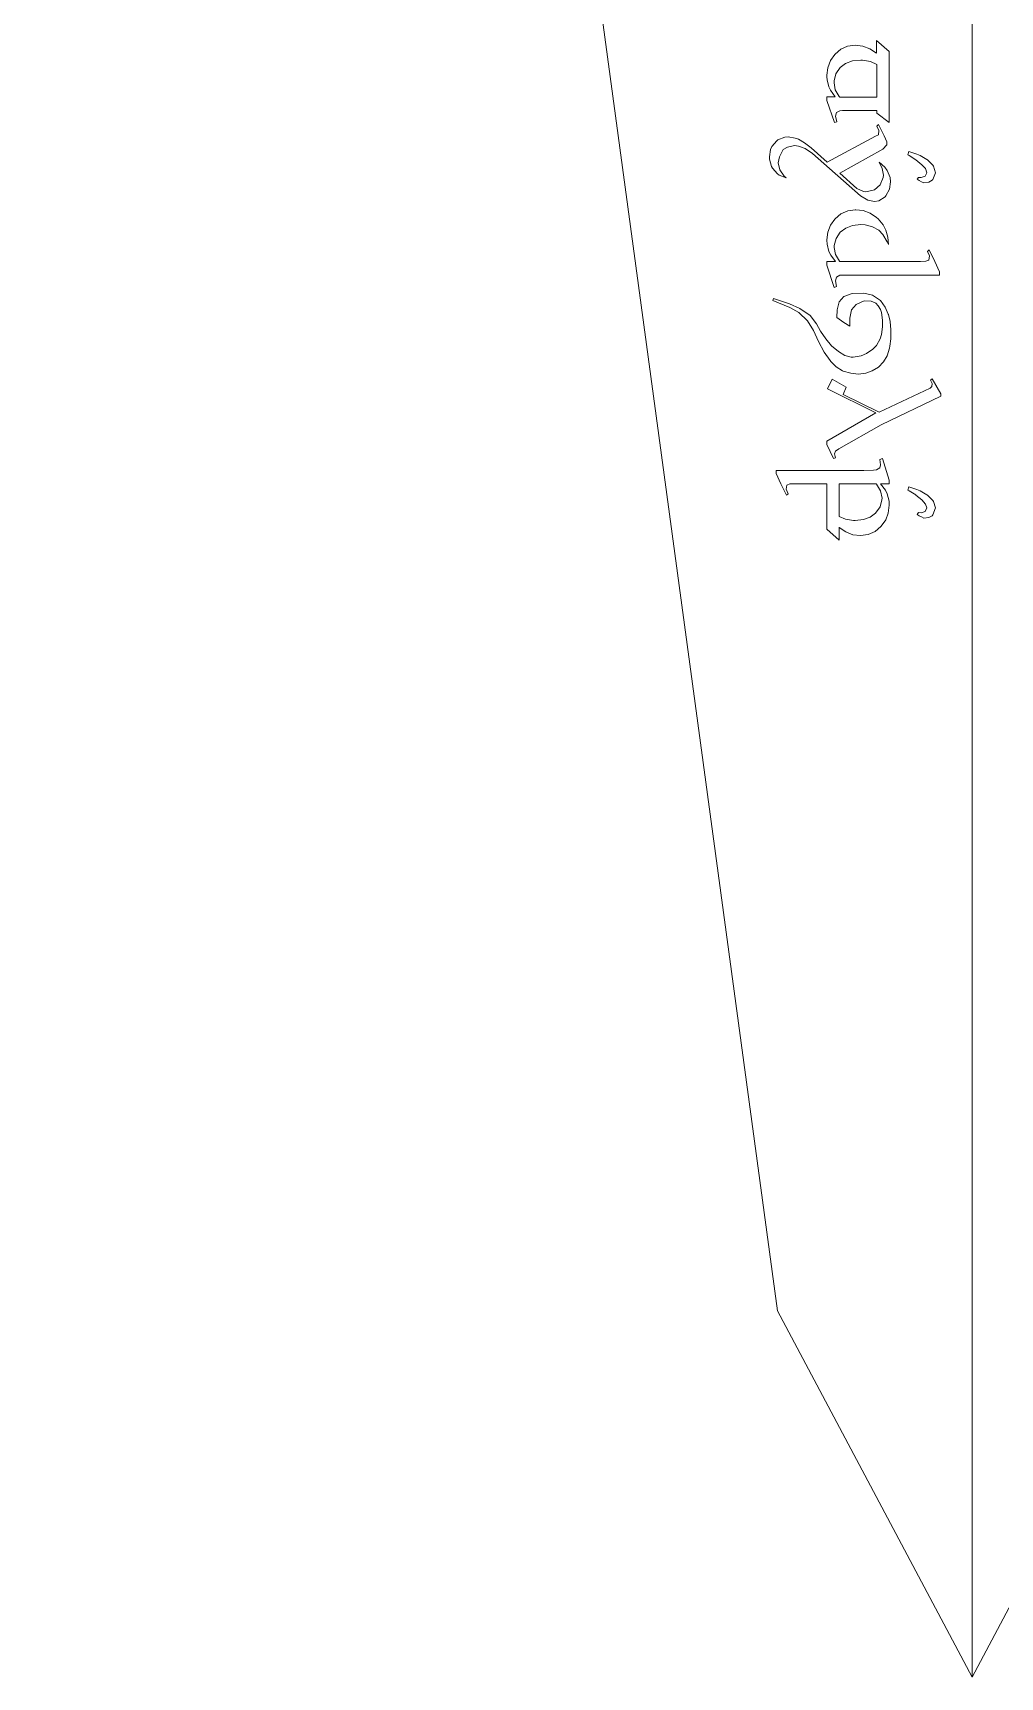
# Model space of a CAD drawing. Header units: inches. Extents: x 0.3 to 23.5, y 0.3 to 34.7.
# Drawn here: x 0.34 to 5, y 2.46 to 10.39 of the extents above; entities that cross this region are included whole.
import ezdxf

# ---------------------------------------------------------------- set-up
doc = ezdxf.new("R2010")
doc.units = ezdxf.units.IN
doc.header["$MEASUREMENT"] = 0
doc.layers.add('cut', color=6, linetype='Continuous', lineweight=0)
doc.layers.add('etch', color=1, linetype='Continuous', lineweight=0)

msp = doc.modelspace()

# ---------------------------------------------------------------- linework, layer by layer
at = {"layer": 'cut', "color": 6, "lineweight": 9, "true_color": 0xff00ff}
for points in [[(4.8649, 34.6554), (4.8649, 34.6554), (4.8649, 2.4646), (4.8649, 2.4646)], [(0.3366, 30.719), (0.3366, 30.719), (3.9259, 4.2305), (3.9259, 4.2305)], [(4.8649, 2.4646), (4.8649, 2.4646), (3.9259, 4.2305), (3.9259, 4.2305)], [(4.8649, 2.4646), (4.8649, 2.4646), (5.8038, 4.2305), (5.8038, 4.2305)]]:
    msp.add_open_spline(points, degree=3, dxfattribs=at)
at = {"layer": 'etch', "color": 1, "lineweight": 9, "true_color": 0xff0000}
for points in [[(4.2321, 10.3143), (4.2321, 10.3143), (4.2039, 10.2898), (4.2039, 10.2898)], [(4.2641, 10.3284), (4.2641, 10.3284), (4.2321, 10.3143), (4.2321, 10.3143)], [(4.3007, 10.3331), (4.3007, 10.3331), (4.2641, 10.3284), (4.2641, 10.3284)], [(4.3016, 10.3331), (4.3016, 10.3331), (4.3007, 10.3331), (4.3007, 10.3331)], [(4.3383, 10.3284), (4.3383, 10.3284), (4.3016, 10.3331), (4.3016, 10.3331)], [(4.3721, 10.3162), (4.3721, 10.3162), (4.3383, 10.3284), (4.3383, 10.3284)], [(4.4041, 10.2955), (4.4041, 10.2955), (4.3721, 10.3162), (4.3721, 10.3162)], [(4.4642, 10.303), (4.4642, 10.303), (4.4041, 10.3556), (4.4041, 10.3556)], [(4.4041, 10.3556), (4.4041, 10.3556), (4.4041, 10.2955), (4.4041, 10.2955)], [(4.1814, 10.2588), (4.1814, 10.2588), (4.1691, 10.225), (4.1691, 10.225)], [(4.203, 10.2889), (4.203, 10.2889), (4.1814, 10.2588), (4.1814, 10.2588)], [(4.2039, 10.2898), (4.2039, 10.2898), (4.203, 10.2889), (4.203, 10.2889)], [(4.2293, 10.2259), (4.2293, 10.2259), (4.2547, 10.2457), (4.2547, 10.2457)], [(4.2547, 10.2457), (4.2547, 10.2457), (4.2885, 10.2579), (4.2885, 10.2579)], [(4.2885, 10.2579), (4.2885, 10.2579), (4.328, 10.2617), (4.328, 10.2617)], [(4.328, 10.2617), (4.328, 10.2617), (4.3364, 10.2617), (4.3364, 10.2617)], [(4.3364, 10.2617), (4.3364, 10.2617), (4.375, 10.2551), (4.375, 10.2551)], [(4.375, 10.2551), (4.375, 10.2551), (4.406, 10.24), (4.406, 10.24)], [(4.406, 10.24), (4.406, 10.24), (4.406, 10.0831), (4.406, 10.0831)], [(4.4652, 9.96), (4.4652, 9.96), (4.4642, 10.303), (4.4642, 10.303)], [(4.1691, 10.225), (4.1691, 10.225), (4.1644, 10.1883), (4.1644, 10.1883)], [(4.1644, 10.1883), (4.1644, 10.1883), (4.1644, 10.1808), (4.1644, 10.1808)], [(4.1644, 10.1808), (4.1644, 10.1808), (4.1654, 10.1667), (4.1654, 10.1667)], [(4.1654, 10.1667), (4.1654, 10.1667), (4.1748, 10.132), (4.1748, 10.132)], [(4.1992, 10.1611), (4.1992, 10.1611), (4.2077, 10.1959), (4.2077, 10.1959)], [(4.1992, 10.1526), (4.1992, 10.1526), (4.1992, 10.1611), (4.1992, 10.1611)], [(4.2048, 10.1188), (4.2048, 10.1188), (4.1992, 10.1526), (4.1992, 10.1526)], [(4.2077, 10.1959), (4.2077, 10.1959), (4.2293, 10.2259), (4.2293, 10.2259)], [(4.2048, 10.084), (4.2048, 10.084), (4.1644, 10.084), (4.1644, 10.084)], [(4.1644, 10.084), (4.1644, 10.084), (4.1644, 10.0662), (4.1644, 10.0662)], [(4.1748, 10.132), (4.1748, 10.132), (4.1823, 10.116), (4.1823, 10.116)], [(4.1823, 10.116), (4.1823, 10.116), (4.2048, 10.084), (4.2048, 10.084)], [(4.2246, 10.0859), (4.2246, 10.0859), (4.2048, 10.1188), (4.2048, 10.1188)], [(4.2265, 10.0831), (4.2265, 10.0831), (4.2246, 10.0859), (4.2246, 10.0859)], [(4.406, 10.0831), (4.406, 10.0831), (4.2265, 10.0831), (4.2265, 10.0831)], [(4.1644, 10.0662), (4.1644, 10.0662), (4.2011, 9.96), (4.2011, 9.96)], [(4.2058, 9.9919), (4.2058, 9.9919), (4.2105, 10.0088), (4.2105, 10.0088)], [(4.2124, 9.9637), (4.2124, 9.9637), (4.2058, 9.9919), (4.2058, 9.9919)], [(4.2105, 10.0088), (4.2105, 10.0088), (4.2265, 10.0173), (4.2265, 10.0173)], [(4.2265, 10.0173), (4.2265, 10.0173), (4.2396, 10.0182), (4.2396, 10.0182)], [(4.2396, 10.0182), (4.2396, 10.0182), (4.2857, 10.0192), (4.2857, 10.0192)], [(4.2857, 10.0192), (4.2857, 10.0192), (4.406, 10.0192), (4.406, 10.0192)], [(4.406, 10.0192), (4.406, 10.0192), (4.406, 10.006), (4.406, 10.006)], [(4.406, 10.006), (4.406, 10.006), (4.4652, 9.96), (4.4652, 9.96)], [(4.2011, 9.96), (4.2011, 9.96), (4.2124, 9.9637), (4.2124, 9.9637)], [(4.4135, 9.9506), (4.4135, 9.9506), (4.405, 9.9431), (4.405, 9.9431)], [(4.405, 9.9431), (4.405, 9.9431), (4.4154, 9.9214), (4.4154, 9.9214)], [(4.4407, 9.8961), (4.4407, 9.8961), (4.4135, 9.9506), (4.4135, 9.9506)], [(4.4154, 9.9214), (4.4154, 9.9214), (4.4135, 9.9017), (4.4135, 9.9017)], [(3.8985, 9.8444), (3.8985, 9.8444), (3.8928, 9.8303), (3.8928, 9.8303)], [(3.9229, 9.8726), (3.9229, 9.8726), (3.8985, 9.8444), (3.8985, 9.8444)], [(3.9285, 9.8773), (3.9285, 9.8773), (3.9229, 9.8726), (3.9229, 9.8726)], [(3.9614, 9.8904), (3.9614, 9.8904), (3.9285, 9.8773), (3.9285, 9.8773)], [(3.9539, 9.8303), (3.9539, 9.8303), (3.9746, 9.8416), (3.9746, 9.8416)], [(3.9774, 9.8923), (3.9774, 9.8923), (3.9614, 9.8904), (3.9614, 9.8904)], [(3.9746, 9.8416), (3.9746, 9.8416), (4.0084, 9.8491), (4.0084, 9.8491)], [(4.0122, 9.8857), (4.0122, 9.8857), (3.9774, 9.8923), (3.9774, 9.8923)], [(4.0084, 9.8491), (4.0084, 9.8491), (4.0272, 9.8472), (4.0272, 9.8472)], [(4.0282, 9.8801), (4.0282, 9.8801), (4.0122, 9.8857), (4.0122, 9.8857)], [(4.0272, 9.8472), (4.0272, 9.8472), (4.0601, 9.835), (4.0601, 9.835)], [(4.0573, 9.8622), (4.0573, 9.8622), (4.0282, 9.8801), (4.0282, 9.8801)], [(4.0883, 9.8378), (4.0883, 9.8378), (4.0573, 9.8622), (4.0573, 9.8622)], [(4.0601, 9.835), (4.0601, 9.835), (4.0949, 9.8115), (4.0949, 9.8115)], [(4.1654, 9.7692), (4.1654, 9.7692), (4.0883, 9.8378), (4.0883, 9.8378)], [(4.3984, 9.8942), (4.3984, 9.8942), (4.1654, 9.7692), (4.1654, 9.7692)], [(4.2265, 9.7156), (4.2265, 9.7156), (4.4351, 9.8322), (4.4351, 9.8322)], [(4.4135, 9.9017), (4.4135, 9.9017), (4.3984, 9.8942), (4.3984, 9.8942)], [(4.4351, 9.8322), (4.4351, 9.8322), (4.453, 9.8528), (4.453, 9.8528)], [(4.453, 9.8679), (4.453, 9.8679), (4.4407, 9.8961), (4.4407, 9.8961)], [(4.453, 9.8528), (4.453, 9.8528), (4.453, 9.8679), (4.453, 9.8679)], [(3.8928, 9.8303), (3.8928, 9.8303), (3.8872, 9.7946), (3.8872, 9.7946)], [(3.8872, 9.7946), (3.8872, 9.7946), (3.8872, 9.7833), (3.8872, 9.7833)], [(3.8872, 9.7833), (3.8872, 9.7833), (3.8975, 9.7485), (3.8975, 9.7485)], [(3.9304, 9.7654), (3.9304, 9.7654), (3.9361, 9.7955), (3.9361, 9.7955)], [(3.9379, 9.7325), (3.9379, 9.7325), (3.9304, 9.7654), (3.9304, 9.7654)], [(3.9361, 9.7955), (3.9361, 9.7955), (3.9539, 9.8303), (3.9539, 9.8303)], [(4.0949, 9.8115), (4.0949, 9.8115), (4.3261, 9.6066), (4.3261, 9.6066)], [(4.4445, 9.7457), (4.4445, 9.7457), (4.4172, 9.7692), (4.4172, 9.7692)], [(4.4172, 9.7692), (4.4172, 9.7692), (4.4313, 9.7391), (4.4313, 9.7391)], [(4.5592, 9.8209), (4.5592, 9.8209), (4.5554, 9.8049), (4.5554, 9.8049)], [(4.5554, 9.8049), (4.5554, 9.8049), (4.562, 9.8011), (4.562, 9.8011)], [(4.5977, 9.8077), (4.5977, 9.8077), (4.5592, 9.8209), (4.5592, 9.8209)], [(4.562, 9.8011), (4.562, 9.8011), (4.593, 9.7814), (4.593, 9.7814)], [(4.593, 9.7814), (4.593, 9.7814), (4.5939, 9.7805), (4.5939, 9.7805)], [(4.5939, 9.7805), (4.5939, 9.7805), (4.6231, 9.757), (4.6231, 9.757)], [(4.6137, 9.8011), (4.6137, 9.8011), (4.5977, 9.8077), (4.5977, 9.8077)], [(4.6466, 9.7824), (4.6466, 9.7824), (4.6137, 9.8011), (4.6137, 9.8011)], [(4.6231, 9.757), (4.6231, 9.757), (4.64, 9.7382), (4.64, 9.7382)], [(4.6494, 9.7805), (4.6494, 9.7805), (4.6466, 9.7824), (4.6466, 9.7824)], [(4.6757, 9.7542), (4.6757, 9.7542), (4.6494, 9.7805), (4.6494, 9.7805)], [(4.6785, 9.7504), (4.6785, 9.7504), (4.6757, 9.7542), (4.6757, 9.7542)], [(3.8975, 9.7485), (3.8975, 9.7485), (3.9022, 9.741), (3.9022, 9.741)], [(3.9022, 9.741), (3.9022, 9.741), (3.9267, 9.7128), (3.9267, 9.7128)], [(3.9267, 9.7128), (3.9267, 9.7128), (3.9342, 9.7072), (3.9342, 9.7072)], [(3.9342, 9.7072), (3.9342, 9.7072), (3.968, 9.6931), (3.968, 9.6931)], [(3.9586, 9.7015), (3.9586, 9.7015), (3.9379, 9.7325), (3.9379, 9.7325)], [(3.968, 9.6931), (3.968, 9.6931), (3.9586, 9.7015), (3.9586, 9.7015)], [(4.3082, 9.6423), (4.3082, 9.6423), (4.2265, 9.7156), (4.2265, 9.7156)], [(4.436, 9.695), (4.436, 9.695), (4.4219, 9.6602), (4.4219, 9.6602)], [(4.4313, 9.7391), (4.4313, 9.7391), (4.437, 9.7062), (4.437, 9.7062)], [(4.437, 9.7062), (4.437, 9.7062), (4.436, 9.695), (4.436, 9.695)], [(4.4558, 9.7297), (4.4558, 9.7297), (4.4445, 9.7457), (4.4445, 9.7457)], [(4.4699, 9.6959), (4.4699, 9.6959), (4.4558, 9.7297), (4.4558, 9.7297)], [(4.4661, 9.6395), (4.4661, 9.6395), (4.4717, 9.6743), (4.4717, 9.6743)], [(4.4717, 9.6743), (4.4717, 9.6743), (4.4699, 9.6959), (4.4699, 9.6959)], [(4.6061, 9.6959), (4.6061, 9.6959), (4.6005, 9.6874), (4.6005, 9.6874)], [(4.6005, 9.6874), (4.6005, 9.6874), (4.6099, 9.6809), (4.6099, 9.6809)], [(4.6184, 9.6959), (4.6184, 9.6959), (4.6061, 9.6959), (4.6061, 9.6959)], [(4.6099, 9.6809), (4.6099, 9.6809), (4.6202, 9.6752), (4.6202, 9.6752)], [(4.639, 9.7015), (4.639, 9.7015), (4.6184, 9.6959), (4.6184, 9.6959)], [(4.6202, 9.6752), (4.6202, 9.6752), (4.6325, 9.6696), (4.6325, 9.6696)], [(4.6466, 9.7184), (4.6466, 9.7184), (4.639, 9.7015), (4.639, 9.7015)], [(4.64, 9.7382), (4.64, 9.7382), (4.6466, 9.7184), (4.6466, 9.7184)], [(4.6569, 9.6724), (4.6569, 9.6724), (4.6719, 9.6818), (4.6719, 9.6818)], [(4.6719, 9.6818), (4.6719, 9.6818), (4.6757, 9.6856), (4.6757, 9.6856)], [(4.6757, 9.6856), (4.6757, 9.6856), (4.6879, 9.7184), (4.6879, 9.7184)], [(4.6879, 9.7184), (4.6879, 9.7184), (4.6785, 9.7504), (4.6785, 9.7504)], [(4.3411, 9.6273), (4.3411, 9.6273), (4.3082, 9.6423), (4.3082, 9.6423)], [(4.3261, 9.6066), (4.3261, 9.6066), (4.3618, 9.5859), (4.3618, 9.5859)], [(4.3524, 9.6263), (4.3524, 9.6263), (4.3411, 9.6273), (4.3411, 9.6273)], [(4.3881, 9.6339), (4.3881, 9.6339), (4.3524, 9.6263), (4.3524, 9.6263)], [(4.3937, 9.6367), (4.3937, 9.6367), (4.3881, 9.6339), (4.3881, 9.6339)], [(4.4219, 9.6602), (4.4219, 9.6602), (4.3937, 9.6367), (4.3937, 9.6367)], [(4.4144, 9.5822), (4.4144, 9.5822), (4.4454, 9.6029), (4.4454, 9.6029)], [(4.4454, 9.6029), (4.4454, 9.6029), (4.4483, 9.6066), (4.4483, 9.6066)], [(4.4483, 9.6066), (4.4483, 9.6066), (4.4661, 9.6395), (4.4661, 9.6395)], [(4.6325, 9.6696), (4.6325, 9.6696), (4.6569, 9.6724), (4.6569, 9.6724)], [(4.2321, 9.5201), (4.2321, 9.5201), (4.2039, 9.4967), (4.2039, 9.4967)], [(4.265, 9.5342), (4.265, 9.5342), (4.2321, 9.5201), (4.2321, 9.5201)], [(4.3016, 9.5399), (4.3016, 9.5399), (4.265, 9.5342), (4.265, 9.5342)], [(4.3035, 9.5399), (4.3035, 9.5399), (4.3016, 9.5399), (4.3016, 9.5399)], [(4.3392, 9.5361), (4.3392, 9.5361), (4.3035, 9.5399), (4.3035, 9.5399)], [(4.3731, 9.5239), (4.3731, 9.5239), (4.3392, 9.5361), (4.3392, 9.5361)], [(4.3618, 9.5859), (4.3618, 9.5859), (4.3937, 9.5794), (4.3937, 9.5794)], [(4.4041, 9.5032), (4.4041, 9.5032), (4.3731, 9.5239), (4.3731, 9.5239)], [(4.3937, 9.5794), (4.3937, 9.5794), (4.4144, 9.5822), (4.4144, 9.5822)], [(4.1814, 9.4656), (4.1814, 9.4656), (4.1691, 9.4318), (4.1691, 9.4318)], [(4.203, 9.4948), (4.203, 9.4948), (4.1814, 9.4656), (4.1814, 9.4656)], [(4.2039, 9.4967), (4.2039, 9.4967), (4.203, 9.4948), (4.203, 9.4948)], [(4.2293, 9.4318), (4.2293, 9.4318), (4.2556, 9.4515), (4.2556, 9.4515)], [(4.2556, 9.4515), (4.2556, 9.4515), (4.2885, 9.4647), (4.2885, 9.4647)], [(4.2885, 9.4647), (4.2885, 9.4647), (4.328, 9.4685), (4.328, 9.4685)], [(4.328, 9.4685), (4.328, 9.4685), (4.3486, 9.4675), (4.3486, 9.4675)], [(4.3486, 9.4675), (4.3486, 9.4675), (4.3853, 9.4581), (4.3853, 9.4581)], [(4.3853, 9.4581), (4.3853, 9.4581), (4.4144, 9.4412), (4.4144, 9.4412)], [(4.4116, 9.4967), (4.4116, 9.4967), (4.4041, 9.5032), (4.4041, 9.5032)], [(4.436, 9.4675), (4.436, 9.4675), (4.4116, 9.4967), (4.4116, 9.4967)], [(4.4144, 9.4412), (4.4144, 9.4412), (4.4342, 9.4205), (4.4342, 9.4205)], [(4.4492, 9.4412), (4.4492, 9.4412), (4.436, 9.4675), (4.436, 9.4675)], [(4.4586, 9.4074), (4.4586, 9.4074), (4.4492, 9.4412), (4.4492, 9.4412)], [(4.1691, 9.4318), (4.1691, 9.4318), (4.1644, 9.3952), (4.1644, 9.3952)], [(4.1644, 9.3952), (4.1644, 9.3952), (4.1644, 9.3933), (4.1644, 9.3933)], [(4.1644, 9.3933), (4.1644, 9.3933), (4.1654, 9.3735), (4.1654, 9.3735)], [(4.1654, 9.3735), (4.1654, 9.3735), (4.1748, 9.3388), (4.1748, 9.3388)], [(4.1992, 9.367), (4.1992, 9.367), (4.2086, 9.4017), (4.2086, 9.4017)], [(4.1992, 9.3594), (4.1992, 9.3594), (4.1992, 9.367), (4.1992, 9.367)], [(4.1992, 9.3585), (4.1992, 9.3585), (4.1992, 9.3594), (4.1992, 9.3594)], [(4.2058, 9.3247), (4.2058, 9.3247), (4.1992, 9.3585), (4.1992, 9.3585)], [(4.2086, 9.4017), (4.2086, 9.4017), (4.2293, 9.4318), (4.2293, 9.4318)], [(4.4342, 9.4205), (4.4342, 9.4205), (4.4548, 9.3858), (4.4548, 9.3858)], [(4.4548, 9.3858), (4.4548, 9.3858), (4.4614, 9.3717), (4.4614, 9.3717)], [(4.4614, 9.3717), (4.4614, 9.3717), (4.4586, 9.4074), (4.4586, 9.4074)], [(4.2058, 9.2899), (4.2058, 9.2899), (4.1644, 9.2899), (4.1644, 9.2899)], [(4.1644, 9.2899), (4.1644, 9.2899), (4.1644, 9.273), (4.1644, 9.273)], [(4.1748, 9.3388), (4.1748, 9.3388), (4.1832, 9.3209), (4.1832, 9.3209)], [(4.1832, 9.3209), (4.1832, 9.3209), (4.2058, 9.2899), (4.2058, 9.2899)], [(4.2255, 9.2918), (4.2255, 9.2918), (4.2058, 9.3247), (4.2058, 9.3247)], [(4.2274, 9.2899), (4.2274, 9.2899), (4.2255, 9.2918), (4.2255, 9.2918)], [(4.6165, 9.2899), (4.6165, 9.2899), (4.2274, 9.2899), (4.2274, 9.2899)], [(4.6419, 9.2918), (4.6419, 9.2918), (4.6165, 9.2899), (4.6165, 9.2899)], [(4.6569, 9.2974), (4.6569, 9.2974), (4.6419, 9.2918), (4.6419, 9.2918)], [(4.6578, 9.3463), (4.6578, 9.3463), (4.6494, 9.3388), (4.6494, 9.3388)], [(4.6494, 9.3388), (4.6494, 9.3388), (4.6588, 9.3172), (4.6588, 9.3172)], [(4.6588, 9.3172), (4.6588, 9.3172), (4.6569, 9.2974), (4.6569, 9.2974)], [(4.6851, 9.2908), (4.6851, 9.2908), (4.6578, 9.3463), (4.6578, 9.3463)], [(4.7076, 9.2401), (4.7076, 9.2401), (4.6851, 9.2908), (4.6851, 9.2908)], [(4.1644, 9.273), (4.1644, 9.273), (4.2001, 9.1658), (4.2001, 9.1658)], [(4.2058, 9.1978), (4.2058, 9.1978), (4.2114, 9.2147), (4.2114, 9.2147)], [(4.2114, 9.1705), (4.2114, 9.1705), (4.2058, 9.1978), (4.2058, 9.1978)], [(4.2114, 9.2147), (4.2114, 9.2147), (4.2274, 9.2241), (4.2274, 9.2241)], [(4.2274, 9.2241), (4.2274, 9.2241), (4.2424, 9.2241), (4.2424, 9.2241)], [(4.2424, 9.2241), (4.2424, 9.2241), (4.2866, 9.2251), (4.2866, 9.2251)], [(4.2866, 9.2251), (4.2866, 9.2251), (4.7076, 9.2251), (4.7076, 9.2251)], [(4.7076, 9.2251), (4.7076, 9.2251), (4.7076, 9.2401), (4.7076, 9.2401)], [(4.2001, 9.1658), (4.2001, 9.1658), (4.2114, 9.1705), (4.2114, 9.1705)], [(4.2462, 9.1217), (4.2462, 9.1217), (4.2246, 9.0963), (4.2246, 9.0963)], [(4.2857, 9.1358), (4.2857, 9.1358), (4.2462, 9.1217), (4.2462, 9.1217)], [(4.343, 9.1377), (4.343, 9.1377), (4.2857, 9.1358), (4.2857, 9.1358)], [(4.3853, 9.1283), (4.3853, 9.1283), (4.343, 9.1377), (4.343, 9.1377)], [(4.4238, 9.1029), (4.4238, 9.1029), (4.3853, 9.1283), (4.3853, 9.1283)], [(3.9069, 9.1123), (3.9069, 9.1123), (3.9041, 9.1029), (3.9041, 9.1029)], [(3.9041, 9.1029), (3.9041, 9.1029), (3.9859, 9.069), (3.9859, 9.069)], [(3.984, 9.086), (3.984, 9.086), (3.9069, 9.1123), (3.9069, 9.1123)], [(4.0347, 9.0634), (4.0347, 9.0634), (3.984, 9.086), (3.984, 9.086)], [(3.9859, 9.069), (3.9859, 9.069), (4.0291, 9.0437), (4.0291, 9.0437)], [(4.0291, 9.0437), (4.0291, 9.0437), (4.0714, 9.0051), (4.0714, 9.0051)], [(4.0836, 9.0296), (4.0836, 9.0296), (4.0347, 9.0634), (4.0347, 9.0634)], [(4.2142, 9.0578), (4.2142, 9.0578), (4.2124, 9.0211), (4.2124, 9.0211)], [(4.2246, 9.0963), (4.2246, 9.0963), (4.2142, 9.0578), (4.2142, 9.0578)], [(4.2753, 9.0174), (4.2753, 9.0174), (4.2838, 9.0568), (4.2838, 9.0568)], [(4.2838, 9.0568), (4.2838, 9.0568), (4.3063, 9.0831), (4.3063, 9.0831)], [(4.3063, 9.0831), (4.3063, 9.0831), (4.3449, 9.101), (4.3449, 9.101)], [(4.3449, 9.101), (4.3449, 9.101), (4.3787, 9.0991), (4.3787, 9.0991)], [(4.3787, 9.0991), (4.3787, 9.0991), (4.4013, 9.0888), (4.4013, 9.0888)], [(4.4013, 9.0888), (4.4013, 9.0888), (4.4116, 9.0766), (4.4116, 9.0766)], [(4.4116, 9.0766), (4.4116, 9.0766), (4.4229, 9.0596), (4.4229, 9.0596)], [(4.4229, 9.0596), (4.4229, 9.0596), (4.4285, 9.0446), (4.4285, 9.0446)], [(4.4454, 9.07), (4.4454, 9.07), (4.4238, 9.1029), (4.4238, 9.1029)], [(4.4285, 9.0446), (4.4285, 9.0446), (4.4332, 9.007), (4.4332, 9.007)], [(4.4605, 9.0371), (4.4605, 9.0371), (4.4454, 9.07), (4.4454, 9.07)], [(4.0714, 9.0051), (4.0714, 9.0051), (4.0996, 8.9572), (4.0996, 8.9572)], [(4.1146, 8.9892), (4.1146, 8.9892), (4.0836, 9.0296), (4.0836, 9.0296)], [(4.1344, 8.9544), (4.1344, 8.9544), (4.1146, 8.9892), (4.1146, 8.9892)], [(4.2124, 9.0211), (4.2124, 9.0211), (4.2462, 8.9957), (4.2462, 8.9957)], [(4.2462, 8.9957), (4.2462, 8.9957), (4.2753, 8.9779), (4.2753, 8.9779)], [(4.2753, 8.9779), (4.2753, 8.9779), (4.2753, 9.0174), (4.2753, 9.0174)], [(4.4323, 8.9751), (4.4323, 8.9751), (4.4276, 8.9384), (4.4276, 8.9384)], [(4.4332, 9.007), (4.4332, 9.007), (4.4323, 8.9751), (4.4323, 8.9751)], [(4.4614, 9.0343), (4.4614, 9.0343), (4.4605, 9.0371), (4.4605, 9.0371)], [(4.4699, 9.0004), (4.4699, 9.0004), (4.4614, 9.0343), (4.4614, 9.0343)], [(4.4736, 8.961), (4.4736, 8.961), (4.4699, 9.0004), (4.4699, 9.0004)], [(4.4736, 8.9581), (4.4736, 8.9581), (4.4736, 8.961), (4.4736, 8.961)], [(4.0996, 8.9572), (4.0996, 8.9572), (4.124, 8.9046), (4.124, 8.9046)], [(4.124, 8.9046), (4.124, 8.9046), (4.1522, 8.8538), (4.1522, 8.8538)], [(4.1588, 8.9177), (4.1588, 8.9177), (4.1344, 8.9544), (4.1344, 8.9544)], [(4.187, 8.8839), (4.187, 8.8839), (4.1588, 8.9177), (4.1588, 8.9177)], [(4.2199, 8.8557), (4.2199, 8.8557), (4.187, 8.8839), (4.187, 8.8839)], [(4.4041, 8.8858), (4.4041, 8.8858), (4.3862, 8.867), (4.3862, 8.867)], [(4.421, 8.9177), (4.421, 8.9177), (4.4041, 8.8858), (4.4041, 8.8858)], [(4.4276, 8.9384), (4.4276, 8.9384), (4.421, 8.9177), (4.421, 8.9177)], [(4.4661, 8.8726), (4.4661, 8.8726), (4.468, 8.882), (4.468, 8.882)], [(4.468, 8.882), (4.468, 8.882), (4.4727, 8.9177), (4.4727, 8.9177)], [(4.4727, 8.9177), (4.4727, 8.9177), (4.4736, 8.9581), (4.4736, 8.9581)], [(4.1522, 8.8538), (4.1522, 8.8538), (4.1804, 8.8125), (4.1804, 8.8125)], [(4.1804, 8.8125), (4.1804, 8.8125), (4.1832, 8.8087), (4.1832, 8.8087)], [(4.1832, 8.8087), (4.1832, 8.8087), (4.2086, 8.7824), (4.2086, 8.7824)], [(4.2518, 8.8379), (4.2518, 8.8379), (4.2199, 8.8557), (4.2199, 8.8557)], [(4.2819, 8.8294), (4.2819, 8.8294), (4.2518, 8.8379), (4.2518, 8.8379)], [(4.2913, 8.8294), (4.2913, 8.8294), (4.2819, 8.8294), (4.2819, 8.8294)], [(4.3298, 8.835), (4.3298, 8.835), (4.2913, 8.8294), (4.2913, 8.8294)], [(4.3552, 8.8463), (4.3552, 8.8463), (4.3298, 8.835), (4.3298, 8.835)], [(4.3862, 8.867), (4.3862, 8.867), (4.3552, 8.8463), (4.3552, 8.8463)], [(4.4135, 8.7805), (4.4135, 8.7805), (4.437, 8.8068), (4.437, 8.8068)], [(4.437, 8.8068), (4.437, 8.8068), (4.4548, 8.836), (4.4548, 8.836)], [(4.4548, 8.836), (4.4548, 8.836), (4.4661, 8.8726), (4.4661, 8.8726)], [(4.1898, 8.7223), (4.1898, 8.7223), (4.1673, 8.6772), (4.1673, 8.6772)], [(4.2575, 8.6837), (4.2575, 8.6837), (4.1898, 8.7223), (4.1898, 8.7223)], [(4.2086, 8.7824), (4.2086, 8.7824), (4.2406, 8.7636), (4.2406, 8.7636)], [(4.2406, 8.7636), (4.2406, 8.7636), (4.2434, 8.7617), (4.2434, 8.7617)], [(4.2434, 8.7617), (4.2434, 8.7617), (4.28, 8.7514), (4.28, 8.7514)], [(4.28, 8.7514), (4.28, 8.7514), (4.3167, 8.7476), (4.3167, 8.7476)], [(4.3167, 8.7476), (4.3167, 8.7476), (4.3524, 8.7523), (4.3524, 8.7523)], [(4.3524, 8.7523), (4.3524, 8.7523), (4.3834, 8.7627), (4.3834, 8.7627)], [(4.3834, 8.7627), (4.3834, 8.7627), (4.4135, 8.7805), (4.4135, 8.7805)], [(4.6719, 8.7241), (4.6719, 8.7241), (4.6635, 8.7185), (4.6635, 8.7185)], [(4.7142, 8.6518), (4.7142, 8.6518), (4.6719, 8.7241), (4.6719, 8.7241)], [(4.1673, 8.6772), (4.1673, 8.6772), (4.4013, 8.5606), (4.4013, 8.5606)], [(4.2424, 8.649), (4.2424, 8.649), (4.2575, 8.6837), (4.2575, 8.6837)], [(4.4172, 8.5634), (4.4172, 8.5634), (4.2424, 8.649), (4.2424, 8.649)], [(4.6625, 8.679), (4.6625, 8.679), (4.4172, 8.5634), (4.4172, 8.5634)], [(4.671, 8.6884), (4.671, 8.6884), (4.6625, 8.679), (4.6625, 8.679)], [(4.6635, 8.7185), (4.6635, 8.7185), (4.6729, 8.7025), (4.6729, 8.7025)], [(4.6729, 8.7025), (4.6729, 8.7025), (4.671, 8.6884), (4.671, 8.6884)], [(4.7142, 8.6414), (4.7142, 8.6414), (4.7142, 8.6518), (4.7142, 8.6518)], [(4.4257, 8.5023), (4.4257, 8.5023), (4.7142, 8.6414), (4.7142, 8.6414)], [(4.4013, 8.5606), (4.4013, 8.5606), (4.1644, 8.4243), (4.1644, 8.4243)], [(4.2227, 8.3877), (4.2227, 8.3877), (4.4257, 8.5023), (4.4257, 8.5023)], [(4.1644, 8.4243), (4.1644, 8.4243), (4.1644, 8.4074), (4.1644, 8.4074)], [(4.1644, 8.4074), (4.1644, 8.4074), (4.1964, 8.3407), (4.1964, 8.3407)], [(4.1964, 8.3407), (4.1964, 8.3407), (4.2058, 8.3435), (4.2058, 8.3435)], [(4.2011, 8.3633), (4.2011, 8.3633), (4.2058, 8.3755), (4.2058, 8.3755)], [(4.2058, 8.3435), (4.2058, 8.3435), (4.2011, 8.3633), (4.2011, 8.3633)], [(4.2058, 8.3755), (4.2058, 8.3755), (4.2227, 8.3877), (4.2227, 8.3877)], [(4.4323, 8.3398), (4.4323, 8.3398), (4.4201, 8.3351), (4.4201, 8.3351)], [(4.4201, 8.3351), (4.4201, 8.3351), (4.4238, 8.3106), (4.4238, 8.3106)], [(4.4652, 8.2364), (4.4652, 8.2364), (4.4323, 8.3398), (4.4323, 8.3398)], [(4.343, 8.2834), (4.343, 8.2834), (3.9201, 8.2834), (3.9201, 8.2834)], [(3.9201, 8.2834), (3.9201, 8.2834), (3.9201, 8.2683), (3.9201, 8.2683)], [(3.9201, 8.2683), (3.9201, 8.2683), (3.9426, 8.2185), (3.9426, 8.2185)], [(4.39, 8.2843), (4.39, 8.2843), (4.343, 8.2834), (4.343, 8.2834)], [(4.4031, 8.2853), (4.4031, 8.2853), (4.39, 8.2843), (4.39, 8.2843)], [(4.4191, 8.2947), (4.4191, 8.2947), (4.4031, 8.2853), (4.4031, 8.2853)], [(4.4238, 8.3106), (4.4238, 8.3106), (4.4191, 8.2947), (4.4191, 8.2947)], [(3.9426, 8.2185), (3.9426, 8.2185), (3.9699, 8.1631), (3.9699, 8.1631)], [(3.969, 8.1922), (3.969, 8.1922), (3.9708, 8.212), (3.9708, 8.212)], [(3.9784, 8.1706), (3.9784, 8.1706), (3.969, 8.1922), (3.969, 8.1922)], [(3.9699, 8.1631), (3.9699, 8.1631), (3.9784, 8.1706), (3.9784, 8.1706)], [(3.9708, 8.212), (3.9708, 8.212), (3.9859, 8.2185), (3.9859, 8.2185)], [(3.9859, 8.2185), (3.9859, 8.2185), (4.0112, 8.2185), (4.0112, 8.2185)], [(4.0112, 8.2185), (4.0112, 8.2185), (4.1644, 8.2185), (4.1644, 8.2185)], [(4.1644, 8.2185), (4.1644, 8.2185), (4.1644, 7.9996), (4.1644, 7.9996)], [(4.2236, 8.0616), (4.2236, 8.0616), (4.2236, 8.2185), (4.2236, 8.2185)], [(4.2236, 8.2185), (4.2236, 8.2185), (4.4022, 8.2185), (4.4022, 8.2185)], [(4.4022, 8.2185), (4.4022, 8.2185), (4.4041, 8.2166), (4.4041, 8.2166)], [(4.4041, 8.2166), (4.4041, 8.2166), (4.4238, 8.1838), (4.4238, 8.1838)], [(4.4238, 8.2185), (4.4238, 8.2185), (4.4652, 8.2185), (4.4652, 8.2185)], [(4.4464, 8.1875), (4.4464, 8.1875), (4.4238, 8.2185), (4.4238, 8.2185)], [(4.4238, 8.1838), (4.4238, 8.1838), (4.4304, 8.1499), (4.4304, 8.1499)], [(4.4548, 8.1697), (4.4548, 8.1697), (4.4464, 8.1875), (4.4464, 8.1875)], [(4.4642, 8.1349), (4.4642, 8.1349), (4.4548, 8.1697), (4.4548, 8.1697)], [(4.4652, 8.2185), (4.4652, 8.2185), (4.4652, 8.2364), (4.4652, 8.2364)], [(4.5592, 8.2044), (4.5592, 8.2044), (4.5554, 8.1875), (4.5554, 8.1875)], [(4.5554, 8.1875), (4.5554, 8.1875), (4.562, 8.1847), (4.562, 8.1847)], [(4.5977, 8.1913), (4.5977, 8.1913), (4.5592, 8.2044), (4.5592, 8.2044)], [(4.562, 8.1847), (4.562, 8.1847), (4.593, 8.165), (4.593, 8.165)], [(4.6137, 8.1847), (4.6137, 8.1847), (4.5977, 8.1913), (4.5977, 8.1913)], [(4.6466, 8.1659), (4.6466, 8.1659), (4.6137, 8.1847), (4.6137, 8.1847)], [(4.421, 8.1067), (4.421, 8.1067), (4.3994, 8.0766), (4.3994, 8.0766)], [(4.4295, 8.1415), (4.4295, 8.1415), (4.421, 8.1067), (4.421, 8.1067)], [(4.4304, 8.1499), (4.4304, 8.1499), (4.4295, 8.1415), (4.4295, 8.1415)], [(4.4605, 8.0776), (4.4605, 8.0776), (4.4652, 8.1152), (4.4652, 8.1152)], [(4.4652, 8.1152), (4.4652, 8.1152), (4.4642, 8.1349), (4.4642, 8.1349)], [(4.593, 8.165), (4.593, 8.165), (4.5939, 8.164), (4.5939, 8.164)], [(4.5939, 8.164), (4.5939, 8.164), (4.6231, 8.1405), (4.6231, 8.1405)], [(4.6231, 8.1405), (4.6231, 8.1405), (4.64, 8.1208), (4.64, 8.1208)], [(4.6466, 8.102), (4.6466, 8.102), (4.639, 8.0851), (4.639, 8.0851)], [(4.64, 8.1208), (4.64, 8.1208), (4.6466, 8.102), (4.6466, 8.102)], [(4.6494, 8.164), (4.6494, 8.164), (4.6466, 8.1659), (4.6466, 8.1659)], [(4.6757, 8.1377), (4.6757, 8.1377), (4.6494, 8.164), (4.6494, 8.164)], [(4.6785, 8.1339), (4.6785, 8.1339), (4.6757, 8.1377), (4.6757, 8.1377)], [(4.6757, 8.0691), (4.6757, 8.0691), (4.6879, 8.102), (4.6879, 8.102)], [(4.6879, 8.102), (4.6879, 8.102), (4.6785, 8.1339), (4.6785, 8.1339)], [(4.2547, 8.0475), (4.2547, 8.0475), (4.2236, 8.0616), (4.2236, 8.0616)], [(4.2236, 8.009), (4.2236, 8.009), (4.2246, 8.0071), (4.2246, 8.0071)], [(4.2236, 7.946), (4.2236, 7.946), (4.2236, 8.009), (4.2236, 8.009)], [(4.2932, 8.0418), (4.2932, 8.0418), (4.2547, 8.0475), (4.2547, 8.0475)], [(4.3007, 8.0418), (4.3007, 8.0418), (4.2932, 8.0418), (4.2932, 8.0418)], [(4.3411, 8.0456), (4.3411, 8.0456), (4.3007, 8.0418), (4.3007, 8.0418)], [(4.374, 8.0578), (4.374, 8.0578), (4.3411, 8.0456), (4.3411, 8.0456)], [(4.3994, 8.0766), (4.3994, 8.0766), (4.374, 8.0578), (4.374, 8.0578)], [(4.3966, 7.9892), (4.3966, 7.9892), (4.4248, 8.0127), (4.4248, 8.0127)], [(4.4248, 8.0127), (4.4248, 8.0127), (4.4266, 8.0146), (4.4266, 8.0146)], [(4.4266, 8.0146), (4.4266, 8.0146), (4.4483, 8.0447), (4.4483, 8.0447)], [(4.4483, 8.0447), (4.4483, 8.0447), (4.4605, 8.0776), (4.4605, 8.0776)], [(4.6061, 8.0794), (4.6061, 8.0794), (4.6005, 8.071), (4.6005, 8.071)], [(4.6005, 8.071), (4.6005, 8.071), (4.6099, 8.0644), (4.6099, 8.0644)], [(4.6184, 8.0785), (4.6184, 8.0785), (4.6061, 8.0794), (4.6061, 8.0794)], [(4.6099, 8.0644), (4.6099, 8.0644), (4.6202, 8.0588), (4.6202, 8.0588)], [(4.639, 8.0851), (4.639, 8.0851), (4.6184, 8.0785), (4.6184, 8.0785)], [(4.6202, 8.0588), (4.6202, 8.0588), (4.6325, 8.0531), (4.6325, 8.0531)], [(4.6325, 8.0531), (4.6325, 8.0531), (4.6569, 8.0559), (4.6569, 8.0559)], [(4.6569, 8.0559), (4.6569, 8.0559), (4.6719, 8.0644), (4.6719, 8.0644)], [(4.6719, 8.0644), (4.6719, 8.0644), (4.6757, 8.0691), (4.6757, 8.0691)], [(4.1644, 7.9996), (4.1644, 7.9996), (4.2236, 7.946), (4.2236, 7.946)], [(4.2246, 8.0071), (4.2246, 8.0071), (4.2556, 7.9864), (4.2556, 7.9864)], [(4.2556, 7.9864), (4.2556, 7.9864), (4.2894, 7.9732), (4.2894, 7.9732)], [(4.2894, 7.9732), (4.2894, 7.9732), (4.3261, 7.9695), (4.3261, 7.9695)], [(4.3261, 7.9695), (4.3261, 7.9695), (4.327, 7.9695), (4.327, 7.9695)], [(4.327, 7.9695), (4.327, 7.9695), (4.3637, 7.9742), (4.3637, 7.9742)], [(4.3637, 7.9742), (4.3637, 7.9742), (4.3966, 7.9892), (4.3966, 7.9892)]]:
    msp.add_open_spline(points, degree=3, dxfattribs=at)

doc.saveas('drawing.dxf')
